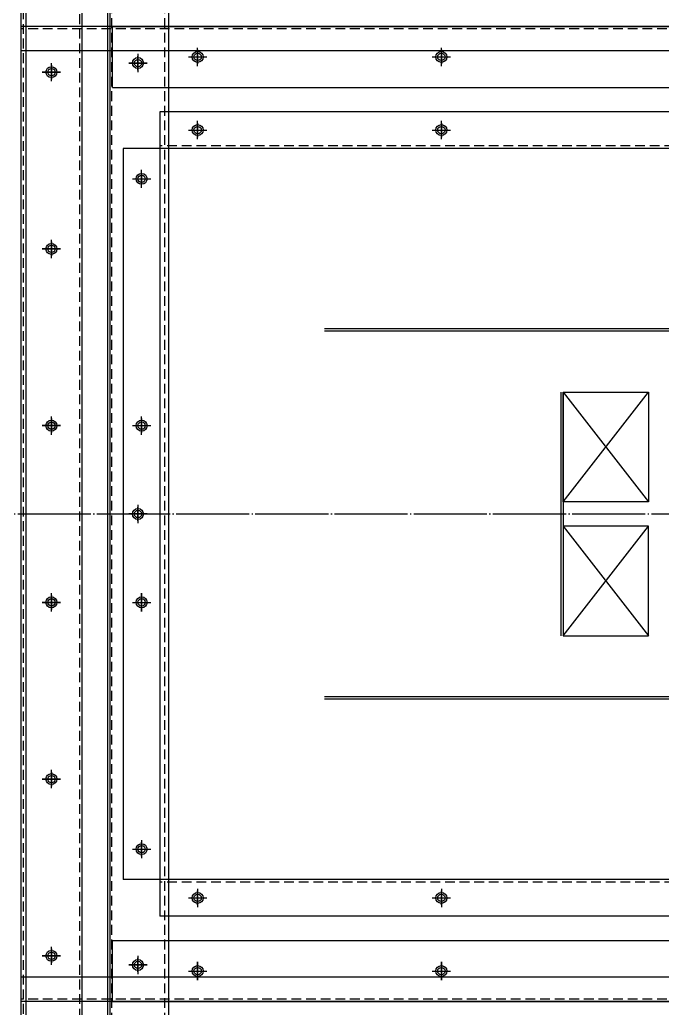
# Model space of a CAD drawing. Header units: millimetres. Extents: x 2322 to 24181, y 2355 to 17812.
# Drawn here: x 5548 to 6075, y 13626 to 14437 of the extents above; entities that cross this region are included whole.
import ezdxf

# ---------------------------------------------------------------- set-up
doc = ezdxf.new("R2010")
doc.units = ezdxf.units.MM
doc.linetypes.add('CENTER', pattern=[65, 60, -2, 1, -2])
doc.linetypes.add('HIDDEN', pattern=[3, 2, -1])
doc.layers.add('CENTER', color=1, linetype='CENTER')
doc.layers.add('숨은선', color=5, linetype='HIDDEN')

msp = doc.modelspace()

# ---------------------------------------------------------------- linework, layer by layer
for p, q in [((5548.88513695495, 12133.12431955537), (5548.885137241529, 15929.12431955518)), ((5552.821716823865, 15929.12431955512), (5552.821716537286, 12133.12431955498)), ((5598.885137241594, 15929.12431955129), (5598.885136955179, 12133.12431955132)), ((5619.885137242336, 15929.1243195499), (5619.885136955756, 12133.12431954977)), ((5621.821716823668, 15929.12431954967), (5621.821716537418, 12133.12431954986)), ((5669.821716823883, 15929.12431954611), (5669.821716537467, 12133.12431954613)), ((5669.885137242319, 15929.12431954627), (5669.88513695574, 12133.12431954613)), ((7038.8217167107, 14431.12431944273), (5548.821716710474, 14431.12431955522)), ((5548.821716710803, 14431.12431955522), (5548.821716650449, 13631.12431955533)), ((7038.821716709475, 14411.1243194429), (5548.821716709414, 14411.12431955523)), ((5662.821716705769, 14361.12431954663), (5662.821716655882, 13701.12431954678)), ((6924.821716705514, 14361.12431945153), (5662.821716705769, 14361.12431954663)), ((6954.821716702925, 14331.12431944913), (5632.821716703365, 14331.12431954889)), ((6789.821716692264, 14183.1243194616), (5797.821716692344, 14183.12431953639)), ((6789.821716692109, 14181.12431946159), (5797.821716692188, 14181.12431953637)), ((5991.821716688598, 14131.12431952197), (5991.821716673468, 13931.12431952212)), ((5993.821716688202, 14131.12431952173), (5993.821716673154, 13931.12431952196)), ((6789.82171666929, 13881.12431946169), (5797.821716669616, 13881.12431953672)), ((6789.821716669135, 13879.12431946168), (5797.821716669379, 13879.12431953662)), ((6954.821716657947, 13731.12431944933), (5632.821716658224, 13731.12431954894)), ((6924.821716655709, 13701.12431945143), (5662.821716655882, 13701.12431954678)), ((7038.821716652229, 13651.12431944267), (5548.821716652085, 13651.12431955557)), ((7038.82171665051, 13631.12431944301), (5548.821716650449, 13631.12431955533))]:
    msp.add_line(p, q)
at = {"color": 7}
for p, q in [((5623.821716707016, 14381.12431954982), (5623.821716710736, 14431.12431954972)), ((5623.821716710736, 14431.12431954972), (6963.821716710767, 14431.12431944856)), ((5623.821716707016, 14381.12431954982), (6963.821716707046, 14381.12431944866)), ((5632.821716703365, 14331.12431954889), (5632.821716658224, 13731.12431954894)), ((5993.821716688202, 14131.12431952173), (6063.821716688424, 14131.12431951662)), ((5993.82171668129, 14041.12431952176), (5993.821716688202, 14131.12431952173)), ((5993.821716688202, 14131.12431952173), (6063.821716681513, 14041.12431951632)), ((5993.82171668129, 14041.12431952176), (6063.821716688424, 14131.12431951662)), ((6063.821716688424, 14131.12431951662), (6063.821716681513, 14041.12431951632)), ((6063.821716681513, 14041.12431951632), (5993.82171668129, 14041.12431952176)), ((6063.821716679877, 14021.12431951641), (5993.821716680148, 14021.12431952169)), ((5993.821716680148, 14021.12431952169), (5993.821716673483, 13931.12431952196)), ((5993.821716673483, 13931.12431952196), (6063.821716679877, 14021.12431951641)), ((5993.821716680148, 14021.12431952169), (6063.821716673378, 13931.12431951653)), ((6063.821716673378, 13931.12431951653), (6063.821716679877, 14021.12431951641)), ((5993.821716673483, 13931.12431952196), (6063.821716673378, 13931.12431951653)), ((5623.821716650382, 13631.1243195495), (5623.821716653938, 13681.12431954957)), ((5623.821716653938, 13681.12431954957), (6963.821716654134, 13681.12431944857)), ((5623.821716650382, 13631.1243195495), (6963.821716650413, 13631.12431944834))]:
    msp.add_line(p, q, dxfattribs=at)
for centre, radius in [((5644.821716708406, 14401.12431954802), 4.499999999999999), ((5644.821716708406, 14401.12431954802), 4.499999999999999), ((5644.885137127337, 14401.12431954801), 3), ((5693.821716709016, 14406.12431954441), 4.499999999999999), ((5693.821716708687, 14406.12431954441), 3), ((5893.821716709112, 14406.12431952937), 4.499999999999999), ((5893.821716708782, 14406.12431952937), 3), ((5573.821716708087, 14393.62431955331), 4.5), ((5573.821716708251, 14393.62431955348), 4.499999999999999), ((5573.885137125864, 14393.62431955314), 3), ((5573.885137125864, 14393.62431955314), 3), ((5573.885137125864, 14393.62431955314), 3), ((5573.885137125864, 14393.62431955314), 3), ((5693.821716704519, 14346.12431954443), 4.499999999999999), ((5693.821716704354, 14346.12431954427), 3), ((5893.821716704449, 14346.12431952922), 4.499999999999999), ((5893.821716704449, 14346.12431952922), 3), ((5647.821716701542, 14306.12431954786), 4.499999999999999), ((5647.821716701542, 14306.12431954786), 3), ((5573.821716697313, 14248.62431955332), 4.5), ((5573.821716697066, 14248.6243195534), 4.499999999999999), ((5573.885137114844, 14248.62431955323), 3), ((5573.885137114844, 14248.62431955323), 3), ((5573.885137114844, 14248.62431955323), 3), ((5573.885137114844, 14248.62431955323), 3), ((5573.821716686457, 14103.62431955358), 4.5), ((5573.821716686457, 14103.62431955358), 4.499999999999999), ((5573.885137103824, 14103.62431955332), 3), ((5573.885137103824, 14103.62431955332), 3), ((5573.885137103824, 14103.62431955332), 3), ((5573.885137103824, 14103.62431955332), 3), ((5573.885137103824, 14103.62431955332), 3), ((5573.885137103824, 14103.62431955332), 3), ((5573.885137103824, 14103.62431955332), 3), ((5573.885137103824, 14103.62431955332), 3), ((5573.885137103824, 14103.62431955332), 3), ((5573.885137103824, 14103.62431955332), 3), ((5573.885137103824, 14103.62431955332), 3), ((5573.885137103824, 14103.62431955332), 3), ((5647.821716686382, 14103.62431954783), 4.499999999999999), ((5647.821716686218, 14103.62431954766), 3), ((5644.821716680643, 14031.12431954806), 4.499999999999999), ((5644.821716680643, 14031.12431954806), 4.499999999999999), ((5644.885137099573, 14031.12431954773), 3), ((5573.821716675107, 13958.62431955367), 4.5), ((5573.821716675107, 13958.62431955367), 4.499999999999999), ((5573.88513709305, 13958.62431955333), 3), ((5573.88513709305, 13958.62431955333), 3), ((5573.88513709305, 13958.62431955333), 3), ((5573.88513709305, 13958.62431955333), 3), ((5647.821716675526, 13958.62431954775), 4.499999999999999), ((5647.821716674867, 13958.62431954775), 3), ((5573.821716664334, 13813.62431955335), 4.5), ((5573.821716664334, 13813.62431955335), 4.499999999999999), ((5573.885137082029, 13813.62431955342), 3), ((5573.885137082029, 13813.62431955342), 3), ((5573.885137082029, 13813.62431955342), 3), ((5573.885137082029, 13813.62431955342), 3), ((5647.821716659955, 13756.12431954797), 4.499999999999999), ((5647.821716659955, 13756.12431954797), 3), ((5693.821716657045, 13716.12431954424), 4.499999999999999), ((5693.82171665688, 13716.12431954441), 3), ((5693.82171665688, 13716.12431954441), 3), ((5893.82171665714, 13716.12431952919), 4.499999999999999), ((5893.821716656646, 13716.12431952936), 3), ((5573.82171665356, 13668.62431955336), 4.5), ((5573.82171665356, 13668.62431955336), 4.499999999999999), ((5573.885137071173, 13668.62431955335), 3), ((5573.885137071173, 13668.62431955335), 3), ((5573.885137071173, 13668.62431955335), 3), ((5573.885137071173, 13668.62431955335), 3), ((5644.821716652714, 13661.12431954794), 4.499999999999999), ((5644.821716652714, 13661.12431954794), 4.499999999999999), ((5644.885137071644, 13661.12431954794), 3), ((5693.821716652547, 13656.12431954426), 4.499999999999999), ((5693.821716652054, 13656.12431954443), 3), ((5893.821716652314, 13656.12431952921), 4.499999999999999), ((5893.821716652149, 13656.12431952905), 3)]:
    msp.add_circle(centre, radius)
at = {"layer": 'CENTER'}
for p, q in [((5693.821716708268, 14398.62431954452), (5693.821716709517, 14413.62431954439)), ((5693.821716708022, 14398.62431954427), (5693.821716709188, 14413.62431954439)), ((5693.821716708022, 14398.62431954427), (5693.821716709188, 14413.62431954439)), ((5693.82171670905, 14411.8497353311), (5693.82171670816, 14400.39890375756)), ((5693.821716708407, 14400.39890375781), (5693.821716708967, 14411.84973533102)), ((5693.82171670905, 14411.8497353311), (5693.82171670816, 14400.39890375756)), ((5693.82171670816, 14400.39890375756), (5693.82171670905, 14411.8497353311)), ((5893.821716708364, 14398.62431952947), (5893.82171670953, 14413.62431952926)), ((5893.821716708199, 14398.62431952931), (5893.821716709283, 14413.62431952934)), ((5893.821716708199, 14398.62431952931), (5893.821716709283, 14413.62431952934)), ((5893.821716709145, 14411.84973531606), (5893.821716708173, 14400.39890374276)), ((5893.821716708173, 14400.39890374276), (5893.821716709145, 14411.84973531606)), ((5893.821716709145, 14411.84973531606), (5893.821716708173, 14400.39890374276)), ((5893.821716708173, 14400.39890374276), (5893.821716709145, 14411.84973531606)), ((5644.821716708989, 14408.62431954808), (5644.821716707823, 14393.62431954796)), ((5644.821716708989, 14408.62431954808), (5644.821716707823, 14393.62431954796)), ((5644.821716708126, 14395.39890376108), (5644.821716709015, 14406.84973533462)), ((5644.821716709015, 14406.84973533462), (5644.821716708126, 14395.39890376108)), ((5644.821716708126, 14395.39890376108), (5644.821716709015, 14406.84973533462)), ((5644.821716709015, 14406.84973533462), (5644.821716708126, 14395.39890376108)), ((5644.885137126754, 14393.62431954795), (5644.88513712792, 14408.62431954807)), ((5686.321716708957, 14406.124319545), (5701.321716709405, 14406.12431954383)), ((5686.321716708957, 14406.124319545), (5701.321716708746, 14406.12431954383)), ((5686.321716708957, 14406.124319545), (5701.321716708746, 14406.12431954383)), ((5688.096300921914, 14406.12431954486), (5699.547132495789, 14406.12431954397)), ((5688.096300921914, 14406.12431954486), (5699.547132495789, 14406.12431954397)), ((5886.321716708641, 14406.12431952987), (5901.321716709088, 14406.1243195287)), ((5886.321716708723, 14406.12431952995), (5901.321716708841, 14406.12431952878)), ((5886.321716708723, 14406.12431952995), (5901.321716708841, 14406.12431952878)), ((5888.09630092201, 14406.12431952981), (5899.547132495555, 14406.12431952892)), ((5888.09630092201, 14406.12431952981), (5899.547132495555, 14406.12431952892)), ((5573.821716707669, 14386.12431955342), (5573.821716708752, 14401.12431955345)), ((5573.821716707669, 14386.12431955342), (5573.82171670867, 14401.12431955337)), ((5573.821716708614, 14399.34973534017), (5573.821716707806, 14387.8989037667)), ((5573.821716707806, 14387.8989037667), (5573.821716708697, 14399.34973533992)), ((5573.885137126253, 14398.62431955318), (5573.885137125476, 14388.6243195531)), ((5573.885137126253, 14398.62431955318), (5573.885137125476, 14388.6243195531)), ((5573.885137126253, 14398.62431955318), (5573.885137125476, 14388.6243195531)), ((5573.885137126253, 14398.62431955318), (5573.885137125476, 14388.6243195531)), ((5652.321716708465, 14401.12431954743), (5637.321716708347, 14401.1243195486)), ((5652.321716708465, 14401.12431954743), (5637.321716708347, 14401.1243195486)), ((5637.385137127278, 14401.12431954859), (5652.385137127396, 14401.12431954743)), ((5650.547132495179, 14401.12431954757), (5639.096300921633, 14401.12431954846)), ((5650.547132495179, 14401.12431954757), (5639.096300921633, 14401.12431954846)), ((5581.32171670831, 14393.62431955289), (5566.321716708193, 14393.62431955406)), ((5566.321716708193, 14393.62431955406), (5581.321716707816, 14393.62431955273)), ((5579.547132495025, 14393.62431955303), (5568.096300921314, 14393.62431955376)), ((5579.50267499757, 14393.62431955303), (5568.140758418769, 14393.62431955375)), ((5693.821716703689, 14338.62431954446), (5693.821716704937, 14353.62431954433)), ((5693.821716703689, 14338.62431954446), (5693.821716704937, 14353.62431954433)), ((5693.821716703689, 14338.62431954446), (5693.821716704937, 14353.62431954433)), ((5693.821716704634, 14351.84973533121), (5693.821716703909, 14340.3989037575)), ((5693.821716703826, 14340.39890375774), (5693.821716704799, 14351.84973533104)), ((5693.821716704634, 14351.84973533121), (5693.821716703909, 14340.3989037575)), ((5693.821716703909, 14340.3989037575), (5693.821716704634, 14351.84973533121)), ((5893.821716703867, 14338.62431952916), (5893.821716705032, 14353.62431952928)), ((5893.821716703867, 14338.62431952916), (5893.821716705032, 14353.62431952928)), ((5893.821716703867, 14338.62431952916), (5893.821716705032, 14353.62431952928)), ((5893.821716704894, 14351.84973531599), (5893.821716704005, 14340.39890374245)), ((5893.821716704005, 14340.39890374245), (5893.821716704894, 14351.84973531599)), ((5893.821716704894, 14351.84973531599), (5893.821716704005, 14340.39890374245)), ((5893.821716704005, 14340.39890374245), (5893.821716704894, 14351.84973531599)), ((5686.321716704295, 14346.12431954485), (5701.321716704413, 14346.12431954369)), ((5686.321716704295, 14346.12431954485), (5701.321716704413, 14346.12431954369)), ((5686.321716704295, 14346.12431954485), (5701.321716704413, 14346.12431954369)), ((5688.096300917581, 14346.12431954472), (5699.547132491456, 14346.12431954383)), ((5688.096300917581, 14346.12431954472), (5699.547132491456, 14346.12431954415)), ((5886.32171670439, 14346.1243195298), (5901.321716704509, 14346.12431952864)), ((5886.32171670439, 14346.1243195298), (5901.321716704509, 14346.12431952864)), ((5886.32171670439, 14346.1243195298), (5901.321716704509, 14346.12431952864)), ((5888.096300917677, 14346.12431952967), (5899.547132491058, 14346.12431952894)), ((5888.096300917677, 14346.12431952967), (5899.547132491058, 14346.12431952894)), ((5640.321716701483, 14306.12431954844), (5655.321716701601, 14306.12431954728)), ((5640.321716701483, 14306.12431954844), (5655.321716701601, 14306.12431954728)), ((5644.004772843583, 14306.12431954815), (5651.638660559335, 14306.1243195474)), ((5647.821716700959, 14298.6243195478), (5647.821716701795, 14313.62431954792)), ((5647.821716701153, 14301.12431954782), (5647.821716701601, 14311.1243195479)), ((5647.821716701756, 14309.94126340574), (5647.821716701327, 14302.30737568998)), ((5647.821716701327, 14302.30737568998), (5647.821716701756, 14309.94126340574)), ((5573.821716696483, 14241.12431955334), (5573.821716697896, 14256.12431955338)), ((5573.821716696483, 14241.12431955334), (5573.821716697896, 14256.12431955338)), ((5573.821716697757, 14254.34973534009), (5573.821716696868, 14242.89890376655)), ((5573.821716696539, 14242.89890376655), (5573.821716697757, 14254.34973534009)), ((5573.88513711515, 14253.62431955319), (5573.885137114373, 14243.62431955344)), ((5573.88513711515, 14253.62431955319), (5573.885137114373, 14243.62431955344)), ((5573.88513711515, 14253.62431955319), (5573.885137114373, 14243.62431955344)), ((5573.88513711515, 14253.62431955319), (5573.885137114373, 14243.62431955344)), ((5581.321716697207, 14248.6243195529), (5566.321716696924, 14248.6243195539)), ((5566.321716696924, 14248.6243195539), (5581.321716697207, 14248.6243195529)), ((5579.547132483922, 14248.62431955304), (5568.09630091054, 14248.62431955376)), ((5579.502674986713, 14248.62431955263), (5568.140758407831, 14248.62431955392)), ((5581.321716686104, 14103.62431955291), (5566.321716686562, 14103.62431955399)), ((5566.321716686562, 14103.62431955399), (5581.321716686104, 14103.62431955291)), ((5579.547132472819, 14103.62431955305), (5568.096300899437, 14103.62431955377)), ((5579.502674975856, 14103.62431955289), (5568.140758397057, 14103.6243195536)), ((5579.502674975856, 14103.62431955289), (5568.140758397057, 14103.6243195536)), ((5579.502674975856, 14103.62431955289), (5568.140758397057, 14103.6243195536)), ((5573.821716685874, 14096.12431955352), (5573.821716686793, 14111.12431955339)), ((5573.821716685874, 14096.12431955352), (5573.821716686793, 14111.12431955339)), ((5573.821716686654, 14109.3497353401), (5573.821716685848, 14097.89890376697)), ((5573.821716685848, 14097.89890376697), (5573.821716686654, 14109.3497353401)), ((5573.885137103435, 14098.62431955328), (5573.885137104211, 14108.62431955336)), ((5573.885137103435, 14098.62431955328), (5573.885137104211, 14108.62431955336)), ((5573.885137103435, 14098.62431955328), (5573.885137104211, 14108.62431955336)), ((5573.885137103435, 14098.62431955328), (5573.885137104211, 14108.62431955336)), ((5573.885137103435, 14098.62431955328), (5573.885137104211, 14108.62431955336)), ((5573.885137103435, 14098.62431955328), (5573.885137104211, 14108.62431955336)), ((5573.885137103435, 14098.62431955328), (5573.885137104211, 14108.62431955336)), ((5573.885137103435, 14098.62431955328), (5573.885137104211, 14108.62431955336)), ((5573.885137104129, 14108.62431955328), (5573.885137103435, 14098.62431955328)), ((5573.885137104129, 14108.62431955328), (5573.885137103435, 14098.62431955328)), ((5573.885137104129, 14108.62431955328), (5573.885137103435, 14098.62431955328)), ((5573.885137104129, 14108.62431955328), (5573.885137103435, 14098.62431955328)), ((5640.321716686405, 14103.62431954849), (5655.321716686442, 14103.62431954724)), ((5640.321716686323, 14103.62431954841), (5655.321716686112, 14103.62431954724)), ((5640.321716686323, 14103.62431954841), (5655.321716686112, 14103.62431954724)), ((5642.09630089961, 14103.62431954827), (5653.547132472991, 14103.62431954722)), ((5647.821716685799, 14096.12431954777), (5647.821716687213, 14111.1243195478)), ((5647.821716685635, 14096.1243195476), (5647.821716686801, 14111.12431954772)), ((5647.821716686498, 14109.3497353346), (5647.821716685608, 14097.89890376105)), ((5647.82171668569, 14097.8989037608), (5647.82171668658, 14109.34973533435)), ((5644.82171668139, 14038.62431954796), (5644.82171668006, 14023.624319548)), ((5644.82171668139, 14038.62431954796), (5644.82171668006, 14023.624319548)), ((5644.885137098908, 14023.62431954792), (5644.885137100155, 14038.62431954779)), ((5481.155680456276, 14031.12431956062), (7090.873196521405, 14031.12431943882)), ((5652.321716680537, 14031.12431954732), (5637.321716680583, 14031.12431954865)), ((5652.321716680537, 14031.12431954732), (5637.321716680583, 14031.12431954865)), ((5637.385137099349, 14031.12431954848), (5652.385137099467, 14031.12431954731)), ((5650.547132467251, 14031.12431954745), (5639.09630089387, 14031.12431954851)), ((5650.547132467251, 14031.12431954745), (5639.09630089387, 14031.12431954851)), ((5644.821716680198, 14025.39890376129), (5644.821716681252, 14036.84973533467)), ((5644.821716681252, 14036.84973533467), (5644.821716680198, 14025.39890376129)), ((5644.821716680198, 14025.39890376129), (5644.821716681252, 14036.84973533467)), ((5644.821716681252, 14036.84973533467), (5644.821716680198, 14025.39890376129)), ((5573.821716674689, 13951.12431955344), (5573.821716675855, 13966.12431955356)), ((5573.821716674689, 13951.12431955344), (5573.821716675855, 13966.12431955356)), ((5647.82171667611, 13966.12431954781), (5647.821716674532, 13951.12431954794)), ((5647.821716674614, 13951.12431954802), (5647.821716675615, 13966.12431954765)), ((5581.321716675166, 13958.62431955308), (5566.321716675377, 13958.62431955392)), ((5566.321716675377, 13958.62431955392), (5581.321716675166, 13958.62431955308)), ((5579.547132462045, 13958.62431955306), (5568.096300888499, 13958.62431955395)), ((5579.502674964753, 13958.62431955323), (5568.140758385708, 13958.6243195537)), ((5573.821716675717, 13964.34973534027), (5573.821716674827, 13952.89890376673)), ((5573.821716674827, 13952.89890376673), (5573.821716675717, 13964.34973534027)), ((5573.885137092661, 13953.62431955329), (5573.885137093439, 13963.62431955337)), ((5573.885137092661, 13953.62431955329), (5573.885137093439, 13963.62431955337)), ((5573.885137092661, 13953.62431955329), (5573.885137093439, 13963.62431955337)), ((5573.885137092661, 13953.62431955329), (5573.885137093439, 13963.62431955337)), ((5640.321716675468, 13958.62431954833), (5655.321716675586, 13958.62431954717)), ((5640.321716675302, 13958.62431954817), (5655.321716675091, 13958.62431954733)), ((5640.321716675302, 13958.62431954817), (5655.321716675091, 13958.62431954733)), ((5642.096300888588, 13958.62431954803), (5653.547132462134, 13958.62431954747)), ((5647.821716675477, 13964.34973533436), (5647.821716674753, 13952.89890376131)), ((5647.821716674835, 13952.89890376106), (5647.821716675559, 13964.34973533477)), ((5573.821716663586, 13806.12431955345), (5573.821716664834, 13821.12431955332)), ((5573.821716663586, 13806.12431955345), (5573.821716664834, 13821.12431955332)), ((5581.321716664394, 13813.62431955276), (5566.321716664273, 13813.62431955426)), ((5566.321716664273, 13813.62431955426), (5581.321716664394, 13813.62431955276)), ((5579.547132451107, 13813.6243195529), (5568.096300877562, 13813.62431955379)), ((5579.50267495398, 13813.62431955291), (5568.140758374934, 13813.62431955371)), ((5573.821716664696, 13819.34973534004), (5573.82171666389, 13807.89890376657)), ((5573.82171666389, 13807.89890376657), (5573.821716664696, 13819.34973534004)), ((5573.885137081475, 13808.62431955322), (5573.8851370825, 13818.62431955355)), ((5573.885137081475, 13808.62431955322), (5573.8851370825, 13818.62431955355)), ((5573.885137081475, 13808.62431955322), (5573.8851370825, 13818.62431955355)), ((5573.885137081475, 13808.62431955322), (5573.8851370825, 13818.62431955355)), ((5647.821716660538, 13763.6243195477), (5647.821716659372, 13748.62431954791)), ((5647.821716660538, 13763.6243195477), (5647.821716659372, 13748.62431954791)), ((5640.321716659896, 13756.12431954855), (5655.321716660014, 13756.12431954738)), ((5640.321716659896, 13756.12431954855), (5655.321716660014, 13756.12431954705)), ((5642.096300873182, 13756.12431954841), (5653.547132446893, 13756.12431954736)), ((5647.82171665951, 13750.39890376119), (5647.821716660153, 13761.84973533449)), ((5647.8217166604, 13761.84973533474), (5647.82171665951, 13750.39890376119)), ((5693.821716657052, 13723.62431954438), (5693.821716656297, 13708.62431954435)), ((5693.821716657052, 13723.62431954438), (5693.821716656297, 13708.62431954435)), ((5693.821716657052, 13723.62431954438), (5693.821716656297, 13708.62431954435)), ((5693.821716657052, 13723.62431954438), (5693.821716656297, 13708.62431954435)), ((5693.821716657052, 13723.62431954438), (5693.821716656297, 13708.62431954435)), ((5893.821716657148, 13723.62431952934), (5893.821716656394, 13708.6243195293)), ((5893.821716657148, 13723.62431952934), (5893.821716656394, 13708.6243195293)), ((5893.821716657148, 13723.62431952934), (5893.821716656394, 13708.6243195293)), ((5686.321716656987, 13716.12431954482), (5701.321716656939, 13716.12431954382)), ((5686.321716656821, 13716.12431954499), (5701.321716656939, 13716.12431954382)), ((5686.321716656821, 13716.12431954499), (5701.321716656939, 13716.12431954382)), ((5686.321716656821, 13716.12431954499), (5701.321716656939, 13716.12431954382)), ((5686.321716656821, 13716.12431954499), (5701.321716656939, 13716.12431954382)), ((5688.096300870107, 13716.12431954485), (5699.547132443653, 13716.12431954396)), ((5688.096300870107, 13716.12431954485), (5699.547132443653, 13716.12431954396)), ((5688.096300870107, 13716.12431954485), (5699.547132443653, 13716.12431954396)), ((5688.096300870107, 13716.12431954485), (5699.547132443653, 13716.12431954396)), ((5693.821716656435, 13710.39890375763), (5693.821716657325, 13721.84973533118)), ((5693.821716657325, 13721.84973533118), (5693.821716656435, 13710.39890375763)), ((5693.821716656435, 13710.39890375763), (5693.821716657325, 13721.84973533118)), ((5693.821716657325, 13721.84973533118), (5693.821716656435, 13710.39890375763)), ((5693.821716656435, 13710.39890375763), (5693.821716657325, 13721.84973533118)), ((5693.821716657325, 13721.84973533118), (5693.821716656435, 13710.39890375763)), ((5693.821716656435, 13710.39890375763), (5693.821716657325, 13721.84973533118)), ((5693.821716657325, 13721.84973533118), (5693.821716656435, 13710.39890375763)), ((5886.321716656588, 13716.12431952994), (5901.321716656706, 13716.12431952878)), ((5886.321716656588, 13716.12431952994), (5901.321716656706, 13716.12431952878)), ((5886.321716656588, 13716.12431952994), (5901.321716656706, 13716.12431952878)), ((5888.096300870038, 13716.12431952964), (5899.547132443749, 13716.12431952891)), ((5888.096300870038, 13716.12431952964), (5899.547132443749, 13716.12431952891)), ((5893.821716656284, 13710.39890374234), (5893.821716657256, 13721.84973531597)), ((5893.821716657256, 13721.84973531597), (5893.821716656284, 13710.39890374234)), ((5893.821716656284, 13710.39890374234), (5893.821716657256, 13721.84973531597)), ((5893.821716657256, 13721.84973531597), (5893.821716656284, 13710.39890374234)), ((5573.821716652812, 13661.12431955346), (5573.821716653978, 13676.12431955358)), ((5573.821716652812, 13661.12431955346), (5573.821716653978, 13676.12431955358)), ((5573.821716654005, 13674.34973534013), (5573.821716653116, 13662.89890376658)), ((5573.821716653116, 13662.89890376658), (5573.821716654005, 13674.34973534013)), ((5573.885137070784, 13663.62431955331), (5573.885137071479, 13673.62431955331)), ((5573.885137070784, 13663.62431955331), (5573.885137071479, 13673.62431955331)), ((5573.885137070784, 13663.62431955331), (5573.885137071479, 13673.62431955331)), ((5573.885137070784, 13663.62431955331), (5573.885137071479, 13673.62431955331)), ((5581.321716653454, 13668.62431955294), (5566.321716653501, 13668.62431955394)), ((5566.321716653501, 13668.62431955394), (5581.321716653454, 13668.62431955294)), ((5579.547132440333, 13668.62431955291), (5568.096300866788, 13668.6243195538)), ((5579.502674942713, 13668.62431955275), (5568.140758363914, 13668.6243195538)), ((5644.821716653296, 13668.624319548), (5644.821716652132, 13653.62431954789)), ((5644.821716653296, 13668.624319548), (5644.821716652132, 13653.62431954789)), ((5644.821716652104, 13655.39890376134), (5644.821716653159, 13666.84973533472)), ((5644.821716652994, 13666.84973533488), (5644.821716652104, 13655.39890376134)), ((5644.821716652104, 13655.39890376134), (5644.821716653159, 13666.84973533472)), ((5644.821716652994, 13666.84973533488), (5644.821716652104, 13655.39890376134)), ((5644.885137071062, 13653.62431954788), (5644.885137072228, 13668.624319548)), ((5652.321716652774, 13661.12431954736), (5637.321716652654, 13661.12431954853)), ((5652.321716652774, 13661.12431954736), (5637.321716652654, 13661.12431954853)), ((5637.38513707142, 13661.12431954869), (5652.385137071538, 13661.12431954752)), ((5650.547132439322, 13661.12431954766), (5639.096300865776, 13661.12431954855)), ((5650.547132439322, 13661.12431954766), (5639.096300865776, 13661.12431954855)), ((5693.821716652966, 13663.62431954416), (5693.821716652046, 13648.62431954428)), ((5693.821716651388, 13648.62431954428), (5693.821716652472, 13663.62431954432)), ((5693.821716651388, 13648.62431954428), (5693.821716652472, 13663.62431954432)), ((5693.821716652004, 13661.84973533103), (5693.821716651609, 13650.39890375765)), ((5693.821716651855, 13650.39890375757), (5693.821716652745, 13661.84973533112)), ((5693.821716652004, 13661.84973533103), (5693.821716651609, 13650.39890375765)), ((5693.821716651609, 13650.39890375765), (5693.821716652004, 13661.84973533103)), ((5893.821716652896, 13663.62431952927), (5893.821716651813, 13648.62431952924)), ((5893.821716651401, 13648.62431952916), (5893.821716652566, 13663.62431952927)), ((5893.821716651401, 13648.62431952916), (5893.821716652566, 13663.62431952927)), ((5893.821716652429, 13661.84973531599), (5893.821716651539, 13650.39890374244)), ((5893.821716651539, 13650.39890374244), (5893.821716652429, 13661.84973531599)), ((5893.821716652429, 13661.84973531599), (5893.821716651539, 13650.39890374244)), ((5893.821716651539, 13650.39890374244), (5893.821716652429, 13661.84973531599)), ((5686.321716652488, 13656.12431954484), (5701.321716652442, 13656.12431954384)), ((5686.32171665183, 13656.12431954484), (5701.321716652113, 13656.12431954384)), ((5686.32171665183, 13656.12431954484), (5701.321716652113, 13656.12431954384)), ((5688.096300865116, 13656.12431954471), (5699.547132438991, 13656.12431954382)), ((5688.096300865116, 13656.12431954471), (5699.547132438991, 13656.12431954382)), ((5886.321716652254, 13656.1243195298), (5901.321716652373, 13656.12431952863)), ((5886.32171665209, 13656.12431952963), (5901.321716652126, 13656.12431952871)), ((5886.32171665209, 13656.12431952963), (5901.321716652126, 13656.12431952871)), ((5888.096300865212, 13656.12431952966), (5899.547132438756, 13656.12431952877)), ((5888.096300865212, 13656.12431952966), (5899.547132438756, 13656.12431952877))]:
    msp.add_line(p, q, dxfattribs=at)
at = {"layer": '숨은선', "ltscale": 4}
for p, q in [((5550.885136954965, 12133.12431955521), (5550.885137241545, 15929.12431955502)), ((5596.885137241578, 15929.12431955144), (5596.885136955163, 12133.12431955147)), ((5619.821716823653, 15929.12431954983), (5619.821716537403, 12133.12431955002)), ((5623.085137242195, 15925.92431954971), (5623.085136955617, 12133.12431954968)), ((5666.685137241716, 15925.92431954649), (5666.685136955879, 12133.12431954621)), ((7038.821716710627, 14429.1243194428), (5548.821716710401, 14429.12431955529)), ((6924.821716703585, 14333.12431945156), (5662.821716703593, 14333.12431954641)), ((6924.821716657885, 13729.12431945165), (5662.821716657975, 13729.12431954692)), ((7038.82171665083, 13633.12431944286), (5548.821716650605, 13633.12431955535))]:
    msp.add_line(p, q, dxfattribs=at)

doc.saveas('drawing.dxf')
